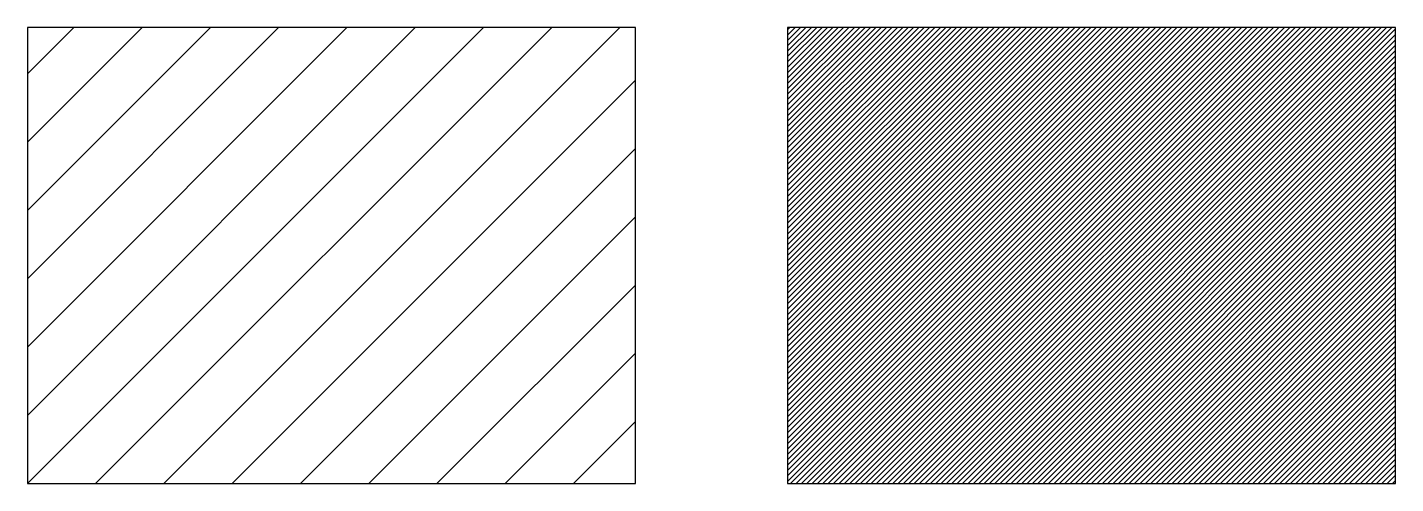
# Model space of a CAD drawing. Header units: metres. Extents: x 0 to 45, y 0 to 15.
import ezdxf

# ---------------------------------------------------------------- set-up
doc = ezdxf.new("R2010")
doc.units = ezdxf.units.M

msp = doc.modelspace()

# ---------------------------------------------------------------- hatches: boundary and pattern name
h = msp.add_hatch()
h.set_pattern_fill('ANSI31', scale=0.5)
h.paths.add_polyline_path([(0, 0), (20, 0), (20, 15), (0, 15), (0, 0)])
h = msp.add_hatch()
h.set_pattern_fill('SOLID')
h.paths.add_polyline_path([(25, 0), (45, 0), (45, 15), (25, 15), (25, 0)])

# ---------------------------------------------------------------- linework, layer by layer
for points in [[(0, 0), (20, 0), (20, 15), (0, 15), (0, 0)], [(25, 0), (45, 0), (45, 15), (25, 15), (25, 0)]]:
    msp.add_lwpolyline(points)

doc.saveas('drawing.dxf')
